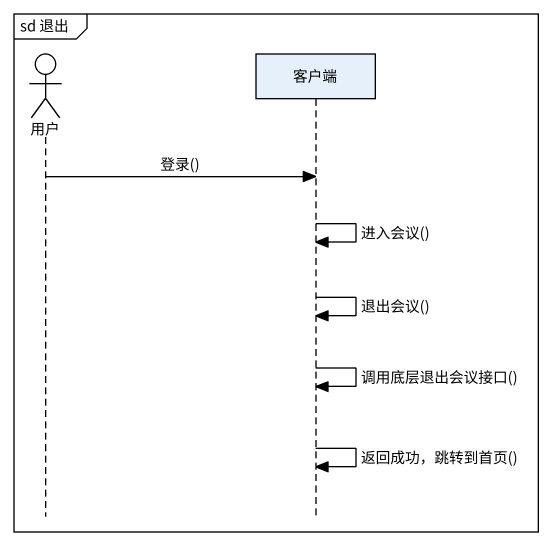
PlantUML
@startuml
mainframe sd 退出
hide footbox
actor 用户
participant 客户端

用户 -> 客户端 : 登录()
客户端 -> 客户端 : 进入会议()
客户端 -> 客户端 : 退出会议()
客户端 -> 客户端 : 调用底层退出会议接口()
客户端 -> 客户端 : 返回成功，跳转到首页()
@enduml
